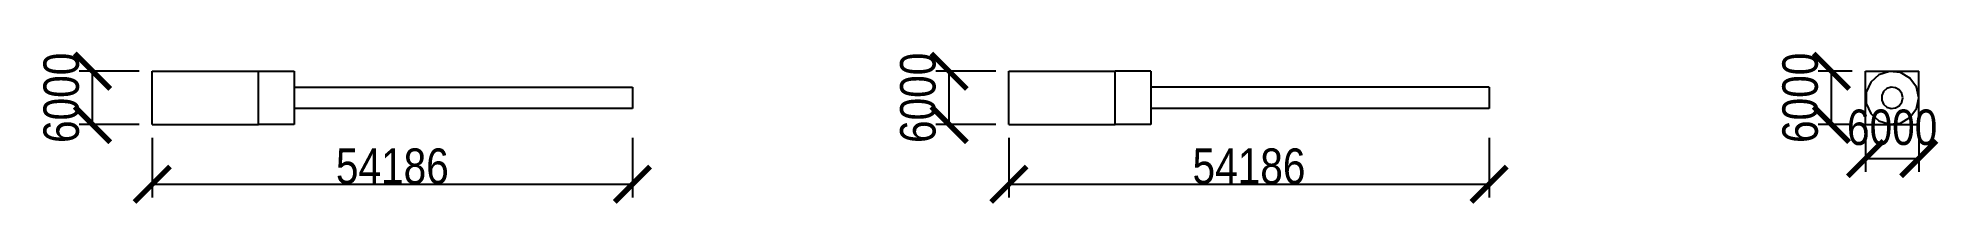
# Model space of a CAD drawing. Header units: millimetres. Extents: x -129 to 2024, y -90 to 91.
import ezdxf

# ---------------------------------------------------------------- set-up
doc = ezdxf.new("R2010")
doc.units = ezdxf.units.MM
doc.layers.add('DIM', color=5, linetype='Continuous')
doc.layers.add('OUTLINE', color=7, linetype='Continuous')
doc.styles.add('OpenSansCondensed-Light', font='OpenSansCondensed-Light.ttf')
doc.dimstyles.new('EZDXF', dxfattribs={"dimtxt": 0.25, "dimasz": 0.175, "dimexe": 0.375, "dimexo": 0.125, "dimgap": 0.1, "dimtad": 1, "dimlfac": 100, "dimzin": 12, "dimdsep": 46, "dimtxsty": 'OpenSansCondensed-Light', "dimblk": 'ARCHTICK', "dimcen": 2.5, "dimazin": 3, "dimtfac": 0.5, "dimtmove": 2, "dimatfit": 3})

# ---------------------------------------------------------------- blocks, each defined once
blk = doc.blocks.new('_ARCHTICK')
at = {"color": 0, "linetype": 'BYBLOCK', "const_width": 0.15}
blk.add_lwpolyline([(-0.5, -0.5), (0.5, 0.5)], dxfattribs=at)

msp = doc.modelspace()

# ---------------------------------------------------------------- linework, layer by layer
at = {"layer": 'OUTLINE'}
for points in [[(0, 0), (0, 60)], [(0, 60), (120, 60)], [(120, 30), (120, 60)], [(120, 60), (160, 60)], [(160, 60), (160, 56), (160, 52), (160, 48), (160, 44), (160, 40), (160, 36), (160, 32), (160, 28), (160, 24), (160, 20), (160, 16), (160, 12), (160, 8), (160, 4), (160, 0)], [(966.928, 0), (966.928, 60)], [(966.928, 60), (1086.928, 60)], [(1086.928, 30), (1086.928, 60)], [(1126.928, 60), (1086.928, 60)], [(1126.928, 60), (1126.928, 56), (1126.928, 52), (1126.928, 48), (1126.928, 44), (1126.928, 40), (1126.928, 36), (1126.928, 32), (1126.928, 28), (1126.928, 24), (1126.928, 20), (1126.928, 16), (1126.928, 12), (1126.928, 8), (1126.928, 4), (1126.928, 0)], [(1933.857, 30), (1933.857, 60)], [(1933.857, 60), (1963.857, 60)], [(1993.857, 30), (1991.263, 42.202), (1983.931, 52.294), (1973.127, 58.532), (1960.721, 59.836), (1948.857, 55.981), (1939.586, 47.634), (1934.512, 36.237), (1934.512, 23.763), (1939.586, 12.366), (1948.857, 4.019), (1960.721, 0.164), (1973.127, 1.468), (1983.931, 7.706), (1991.263, 17.798), (1993.857, 30)], [(1963.857, 60), (1993.857, 60)], [(1993.857, 30), (1993.857, 60)], [(120, 0), (120, 30)], [(160, 42), (541.859, 42)], [(541.859, 42), (541.859, 40.4), (541.859, 38.8), (541.859, 37.2), (541.859, 35.6), (541.859, 34), (541.859, 32.4), (541.859, 30.8), (541.859, 29.2), (541.859, 27.6), (541.859, 26), (541.859, 24.4), (541.859, 22.8), (541.859, 21.2), (541.859, 19.6), (541.859, 18)], [(1086.928, 0), (1086.928, 30)], [(1508.788, 42), (1126.928, 42)], [(1508.788, 42), (1508.788, 40.4), (1508.788, 38.8), (1508.788, 37.2), (1508.788, 35.6), (1508.788, 34), (1508.788, 32.4), (1508.788, 30.8), (1508.788, 29.2), (1508.788, 27.6), (1508.788, 26), (1508.788, 24.4), (1508.788, 22.8), (1508.788, 21.2), (1508.788, 19.6), (1508.788, 18)], [(1933.857, 0), (1933.857, 30)], [(1975.857, 30), (1974.819, 34.881), (1971.886, 38.918), (1967.565, 41.413), (1962.603, 41.934), (1957.857, 40.392), (1954.149, 37.053), (1952.119, 32.495), (1952.119, 27.505), (1954.149, 22.947), (1957.857, 19.608), (1962.603, 18.066), (1967.565, 18.587), (1971.886, 21.082), (1974.819, 25.119), (1975.857, 30)], [(1993.857, 0), (1993.857, 30)], [(0, 0), (120, 0)], [(160, 0), (120, 0)], [(541.859, 18), (160, 18)], [(966.928, 0), (1086.928, 0)], [(1126.928, 0), (1086.928, 0)], [(1508.788, 18), (1126.928, 18)], [(1933.857, 0), (1963.857, 0)], [(1963.857, 0), (1993.857, 0)]]:
    msp.add_lwpolyline(points, dxfattribs=at)

# ---------------------------------------------------------------- dimensions: what is measured, and where the dimension line sits
at = {"layer": 'DIM'}
for base, p1, p2 in [((-67.512, 0), (0, 0), (0, 60)), ((899.417, 0), (966.928, 0), (966.928, 60)), ((1895.257, 0), (1933.857, 0), (1933.857, 60))]:
    msp.add_linear_dim(base=base, p1=p1, p2=p2, angle=90, dimstyle='EZDXF', override={"dimtxt": 40, "dimasz": 40, "dimexe": 15, "dimexo": 15, "dimdec": 0}, dxfattribs=at).render()
for base, p1, p2 in [((1933.857, -38.6), (1933.857, 0), (1993.857, 0)), ((0, -67.512), (0, 0), (541.859, 0)), ((966.928, -67.512), (966.928, 0), (1508.788, 0))]:
    msp.add_linear_dim(base=base, p1=p1, p2=p2, dimstyle='EZDXF', override={"dimtxt": 40, "dimasz": 40, "dimexe": 15, "dimexo": 15, "dimdec": 0}, dxfattribs=at).render()

doc.saveas('drawing.dxf')
